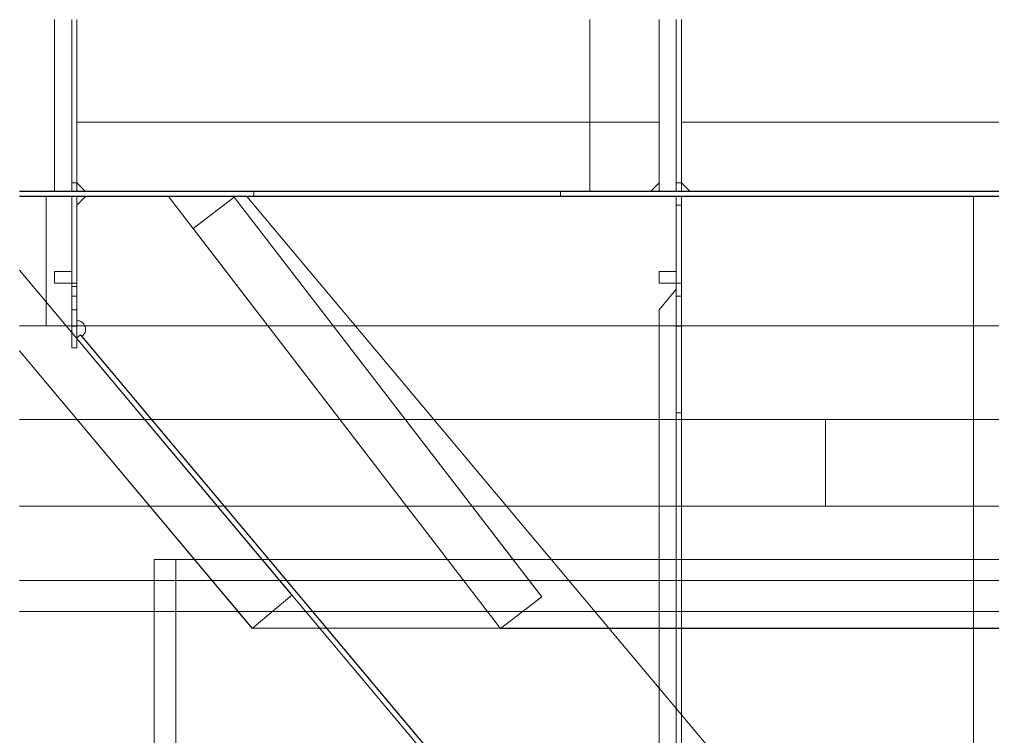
# Model space of a CAD drawing. Header units: millimetres. Extents: x -35117 to 70520, y -28859 to 27816.
# Drawn here: x -23122 to -21996, y -10517 to -9688 of the extents above; entities that cross this region are included whole.
import ezdxf

# ---------------------------------------------------------------- set-up
doc = ezdxf.new("R2010")
doc.units = ezdxf.units.MM
for name, color, linetype in [('-1102', 7, 'Continuous'), ('-1109', 7, 'Continuous'), ('-1114', 7, 'Continuous'), ('-1513', 7, 'Continuous'), ('-1602', 7, 'Continuous')]:
    doc.layers.add(name, color=color, linetype=linetype)

msp = doc.modelspace()

# ---------------------------------------------------------------- linework, layer by layer
at = {"layer": '-1102', "color": 3, "lineweight": 0}
for p, q in [((-22461.894, -9687.935), (-22461.894, -9886.876)), ((-20906.068, -9886.876), (-23122.337, -9886.876)), ((-23122.337, -9886.977), (-20906.068, -9886.977)), ((-22461.894, -9886.876), (-20906.068, -9886.876)), ((-23055.894, -9892.876), (-23061.894, -9892.876)), ((-23061.894, -9892.876), (-23061.894, -9992.89)), ((-23055.894, -9992.89), (-23055.894, -9892.876)), ((-23061.894, -9992.89), (-23055.894, -9992.89)), ((-23061.894, -9992.89), (-23061.894, -9997.036)), ((-23055.894, -9997.036), (-23055.894, -9992.89)), ((-23061.894, -9997.036), (-23055.894, -9997.036)), ((-23061.894, -9997.036), (-23061.894, -10007.947)), ((-23055.894, -10007.947), (-23055.894, -9997.036)), ((-23061.894, -10007.947), (-23055.894, -10007.947)), ((-23061.894, -10007.947), (-23061.894, -10024.019)), ((-23055.894, -10024.019), (-23055.894, -10007.947)), ((-23061.894, -10024.019), (-23055.894, -10024.019)), ((-23061.894, -10024.019), (-23061.894, -10042.876)), ((-23055.894, -10042.876), (-23055.894, -10024.019)), ((-23061.894, -10042.876), (-23055.894, -10042.876)), ((-23061.894, -10042.876), (-23061.894, -10067.876)), ((-23055.894, -10067.876), (-23055.894, -10042.876)), ((-23061.894, -10067.876), (-23055.894, -10067.876))]:
    msp.add_line(p, q, dxfattribs=at)
for points in [[(-23122.337, -9886.876), (-22461.894, -9886.876), (-22461.894, -9687.935)], [(-23122.337, -9892.876), (-22850.893, -9892.876), (-22850.893, -9886.876), (-23122.337, -9886.876)], [(-23122.337, -9892.876), (-22495.894, -9892.876), (-22495.894, -9886.876), (-23122.337, -9886.876)], [(-22850.893, -9892.876), (-21060.893, -9892.876), (-21060.893, -9886.876), (-22850.893, -9886.876), (-22850.893, -9892.876)], [(-20906.068, -9892.876), (-22495.894, -9892.876), (-22495.894, -9886.876), (-20906.068, -9886.876)], [(-21012.251, -12482.877), (-23051.613, -10052.877), (-23056.209, -10056.734), (-21016.847, -12486.734), (-21012.251, -12482.877)]]:
    msp.add_lwpolyline(points, dxfattribs=at)
for points in [[(-22017.894, -9892.876), (-23045.894, -9892.876), (-23055.894, -9902.877), (-23055.894, -10036.258, -0.16015846), (-23049.959, -10038.208, -0.16017485), (-23046.339, -10043.3, -0.16015542), (-23046.449, -10049.547, -0.16015719), (-23050.246, -10054.509), (-22017.894, -11284.606), (-22017.894, -9892.876)], [(-20906.068, -9892.876), (-21050.893, -9892.876, -0.19890833), (-21053.822, -9899.947, -0.19890833), (-21060.893, -9902.877, -0.19890833), (-21067.964, -9899.947, -0.19890833), (-21070.894, -9892.876), (-22017.894, -9892.876), (-22017.894, -11284.606), (-21012.251, -12482.877), (-21007.942, -12486.876), (-20906.068, -12486.876)]]:
    msp.add_lwpolyline(points, format="xyb", dxfattribs=at)
at = {"layer": '-1109', "color": 1, "lineweight": 0}
for p, q in [((-23061.894, -9687.935), (-23061.894, -9876.877)), ((-23061.894, -9886.876), (-23061.894, -9687.935)), ((-23055.894, -9876.877), (-23055.894, -9687.935)), ((-22361.894, -9687.935), (-22361.894, -9876.877)), ((-22361.894, -9886.876), (-22361.894, -9687.935)), ((-22355.894, -9876.877), (-22355.894, -9687.935)), ((-23061.894, -9876.877), (-23055.894, -9876.877)), ((-23061.894, -9876.877), (-23061.894, -9886.876)), ((-23055.894, -9886.876), (-23055.894, -9876.877)), ((-22361.894, -9876.877), (-22355.894, -9876.877)), ((-22361.894, -9876.877), (-22361.894, -9886.876)), ((-22355.894, -9886.876), (-22355.894, -9876.877)), ((-23061.894, -9886.876), (-23055.894, -9886.876)), ((-22361.894, -9886.876), (-22355.894, -9886.876))]:
    msp.add_line(p, q, dxfattribs=at)
for points in [[(-23081.892, -9687.935), (-23081.892, -9886.876), (-23061.894, -9886.876)], [(-22381.892, -9687.935), (-22381.892, -9886.876), (-22361.894, -9886.876)], [(-22391.893, -9886.876), (-23045.894, -9886.876), (-23055.894, -9876.877), (-23055.894, -9806.877), (-22381.892, -9806.877), (-22381.892, -9876.877), (-22391.893, -9886.876)], [(-21691.893, -9886.876), (-22345.894, -9886.876), (-22355.894, -9876.877), (-22355.894, -9806.877), (-21681.892, -9806.877), (-21681.892, -9876.877), (-21691.893, -9886.876)], [(-23055.894, -9892.876), (-23055.894, -9992.876), (-23061.894, -9992.876), (-23061.894, -9892.876), (-23055.894, -9892.876)], [(-23055.894, -9992.876), (-23055.894, -9892.876), (-23061.894, -9892.876), (-23061.894, -9992.876), (-23055.894, -9992.876)], [(-22355.894, -9892.876), (-22355.894, -9992.876), (-22361.894, -9992.876), (-22361.894, -9892.876), (-22355.894, -9892.876)], [(-22355.894, -9992.876), (-22355.894, -9892.876), (-22361.894, -9892.876), (-22361.894, -9992.876), (-22355.894, -9992.876)], [(-23061.894, -9992.876), (-23081.892, -9992.876), (-23081.892, -9979.485), (-23061.894, -9979.485), (-23061.894, -9992.876)], [(-23081.892, -9992.876), (-23061.894, -9992.876), (-23061.894, -9979.485), (-23081.892, -9979.485), (-23081.892, -9992.876)], [(-22361.894, -9992.876), (-22381.892, -9992.876), (-22381.892, -9979.485), (-22361.894, -9979.485), (-22361.894, -9992.876)], [(-22381.892, -9992.876), (-22361.894, -9992.876), (-22361.894, -9979.485), (-22381.892, -9979.485), (-22381.892, -9992.876)], [(-22355.894, -9992.876), (-22355.894, -10998.047), (-22361.894, -10998.047), (-22361.894, -9992.876), (-22355.894, -9992.876)], [(-22361.894, -10990.894), (-22361.894, -10000.028), (-22381.892, -10023.864), (-22381.892, -10967.06), (-22361.894, -10990.894)]]:
    msp.add_lwpolyline(points, dxfattribs=at)
at = {"layer": '-1114', "color": 4, "lineweight": 0}
for p, q in [((-22355.894, -9892.893), (-22361.894, -9892.893)), ((-22361.894, -9892.893), (-22361.894, -9902.877)), ((-22355.894, -9902.877), (-22355.894, -9892.893)), ((-22355.894, -9902.877), (-22361.894, -9902.877)), ((-22361.894, -9902.877), (-22361.894, -10042.876)), ((-22355.894, -10042.876), (-22355.894, -9902.877)), ((-22355.894, -9992.876), (-22361.894, -9992.876)), ((-22361.894, -9992.876), (-22361.894, -10007.877)), ((-22355.894, -10007.877), (-22355.894, -9992.876)), ((-22361.894, -10007.877), (-22355.894, -10007.877)), ((-22361.894, -10007.877), (-22361.894, -10142.876)), ((-22355.894, -10142.876), (-22355.894, -10007.877)), ((-22361.894, -10042.876), (-22355.894, -10042.876)), ((-22361.894, -10142.876), (-22355.894, -10142.876))]:
    msp.add_line(p, q, dxfattribs=at)
at = {"layer": '-1513', "color": 34, "lineweight": 0}
for p, q in [((-23122.337, -9886.747), (-20906.068, -9886.539)), ((-21020.738, -9892.54), (-23122.337, -9892.54)), ((-23091.533, -9892.54), (-23091.533, -10042.54)), ((-23061.894, -9892.54), (-23091.533, -9892.54)), ((-23061.894, -10042.54), (-23061.894, -9892.54)), ((-22873.628, -9893.32), (-22517.729, -10355.941)), ((-23122.337, -9977.942), (-22806.801, -10353.922)), ((-23122.337, -10042.54), (-21020.738, -10042.54)), ((-23091.533, -10042.54), (-23061.894, -10042.54)), ((-21020.668, -10392.54), (-22853.096, -10392.087))]:
    msp.add_line(p, q, dxfattribs=at)
at = {"layer": '-1513', "color": 231, "lineweight": 0}
for p, q in [((-22966.188, -10312.838), (-22966.188, -12473.874)), ((-22966.188, -12473.874), (-22966.188, -10312.838))]:
    msp.add_line(p, q, dxfattribs=at)
at = {"layer": '-1513', "color": 34, "lineweight": 0}
for points in [[(-21020.668, -10392.54), (-21020.668, -9892.54), (-23122.337, -9892.853)], [(-20906.068, -10392.534), (-22565.376, -10392.527), (-22949.751, -9892.868), (-20906.068, -9892.607)], [(-22873.628, -9893.32), (-22921.184, -9929.906), (-22565.285, -10392.527), (-22517.729, -10355.941)], [(-22517.729, -10355.941), (-22517.924, -10355.687), (-22873.628, -9893.32)], [(-22806.801, -10353.922), (-22807.14, -10353.517), (-23122.337, -9977.942)], [(-23122.337, -10071.274), (-22852.757, -10392.491), (-22806.801, -10353.922)], [(-23122.337, -10071.274), (-22853.096, -10392.087), (-21020.668, -10392.54)]]:
    msp.add_lwpolyline(points, dxfattribs=at)
at = {"layer": '-1513', "color": 33, "lineweight": 0}
msp.add_lwpolyline([(-20906.068, -10049.128), (-21034.767, -9892.888), (-22858.986, -9892.888), (-20906.068, -12220.188)], dxfattribs=at)
at = {"layer": '-1513', "color": 231, "lineweight": 0}
for points in [[(-22966.188, -12473.874), (-22941.188, -12473.874), (-22941.188, -10312.838), (-22966.188, -10312.838)], [(-22941.188, -10312.838), (-21137.157, -10312.838), (-21137.096, -12473.874), (-22941.188, -12473.874), (-22941.188, -10312.838)], [(-23122.337, -10372.838), (-21162.236, -10372.838), (-21162.236, -10336.838), (-23122.337, -10336.838)]]:
    msp.add_lwpolyline(points, dxfattribs=at)
at = {"layer": '-1602', "color": 6, "lineweight": 0}
for points in [[(-23122.337, -10250.876), (-22189.119, -10250.876), (-22189.119, -10150.876), (-23122.337, -10150.876)], [(-22189.119, -10250.876), (-21195.467, -10250.876), (-21195.467, -10150.876), (-22189.119, -10150.876), (-22189.119, -10250.876)]]:
    msp.add_lwpolyline(points, dxfattribs=at)

doc.saveas('drawing.dxf')
